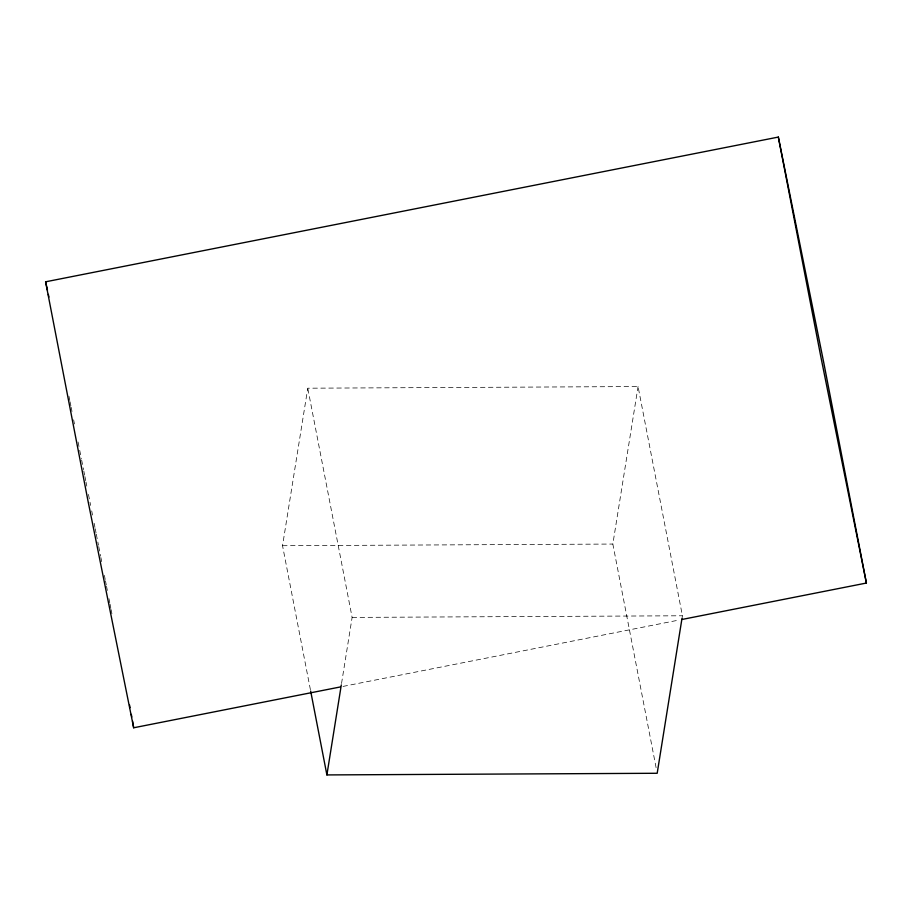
<?xml version="1.0" encoding="UTF-8"?>
<svg xmlns="http://www.w3.org/2000/svg" width="912" height="912" viewBox="0 0 912 912"><rect width="100%" height="100%" fill="white"/><g stroke="black" fill="none" stroke-linecap="round" stroke-linejoin="round"><path stroke-width="0.68" stroke-dasharray="4.56 3.42" d="M310.399 689.666L282.538 545.707L307.766 388.204L638.069 386.551L682.415 615.771L681.971 618.575M341.533 683.521L352.123 617.413L307.766 388.204M656.104 767.687L612.841 544.054L638.069 386.551M343.015 686.417L679.372 619.978M282.538 545.707L612.841 544.054M352.123 617.413L682.415 615.771M68.947 396.23L69.779 400.391M70.053 401.782L70.885 405.943M71.159 407.333L71.991 411.494M73.644 419.816L74.476 423.977M78.067 442.024L79.173 447.575M79.72 450.346L81.362 458.611M81.635 459.99L83.539 469.623M83.813 471.002L84.634 475.129M84.907 476.509L85.717 480.635M85.99 482.015L86.811 486.142M88.453 494.407L90.63 505.419M91.713 510.914L92.522 515.029M94.141 523.26L94.951 527.375M95.224 528.743L96.034 532.859M96.307 534.227L98.462 545.205M98.735 546.573L100.628 556.172M100.901 557.54L101.711 561.655M104.39 575.369L105.199 579.473M105.473 580.841L106.271 584.957M106.544 586.325L107.342 590.44M108.961 598.66L109.759 602.775M110.033 604.143L110.831 608.247M111.104 609.626L111.914 613.73"/><path stroke-width="1.37" d="M681.971 618.575L657.187 773.273L326.895 774.926L341.305 684.923M340.222 686.975L133.665 727.776L88.088 501.395L45.6 281.808L778.335 137.074L823.912 363.443L866.4 583.042L682.165 619.43M866.4 583.042L820.823 356.672L778.335 137.074M45.6 281.808L47.504 290.278M48.336 294.359L48.906 297.073M310.661 691.068L326.895 774.926M129.538 704.953L130.04 707.644M131.305 714.347L131.807 717.026M132.559 721.05L133.665 727.776"/></g></svg>
